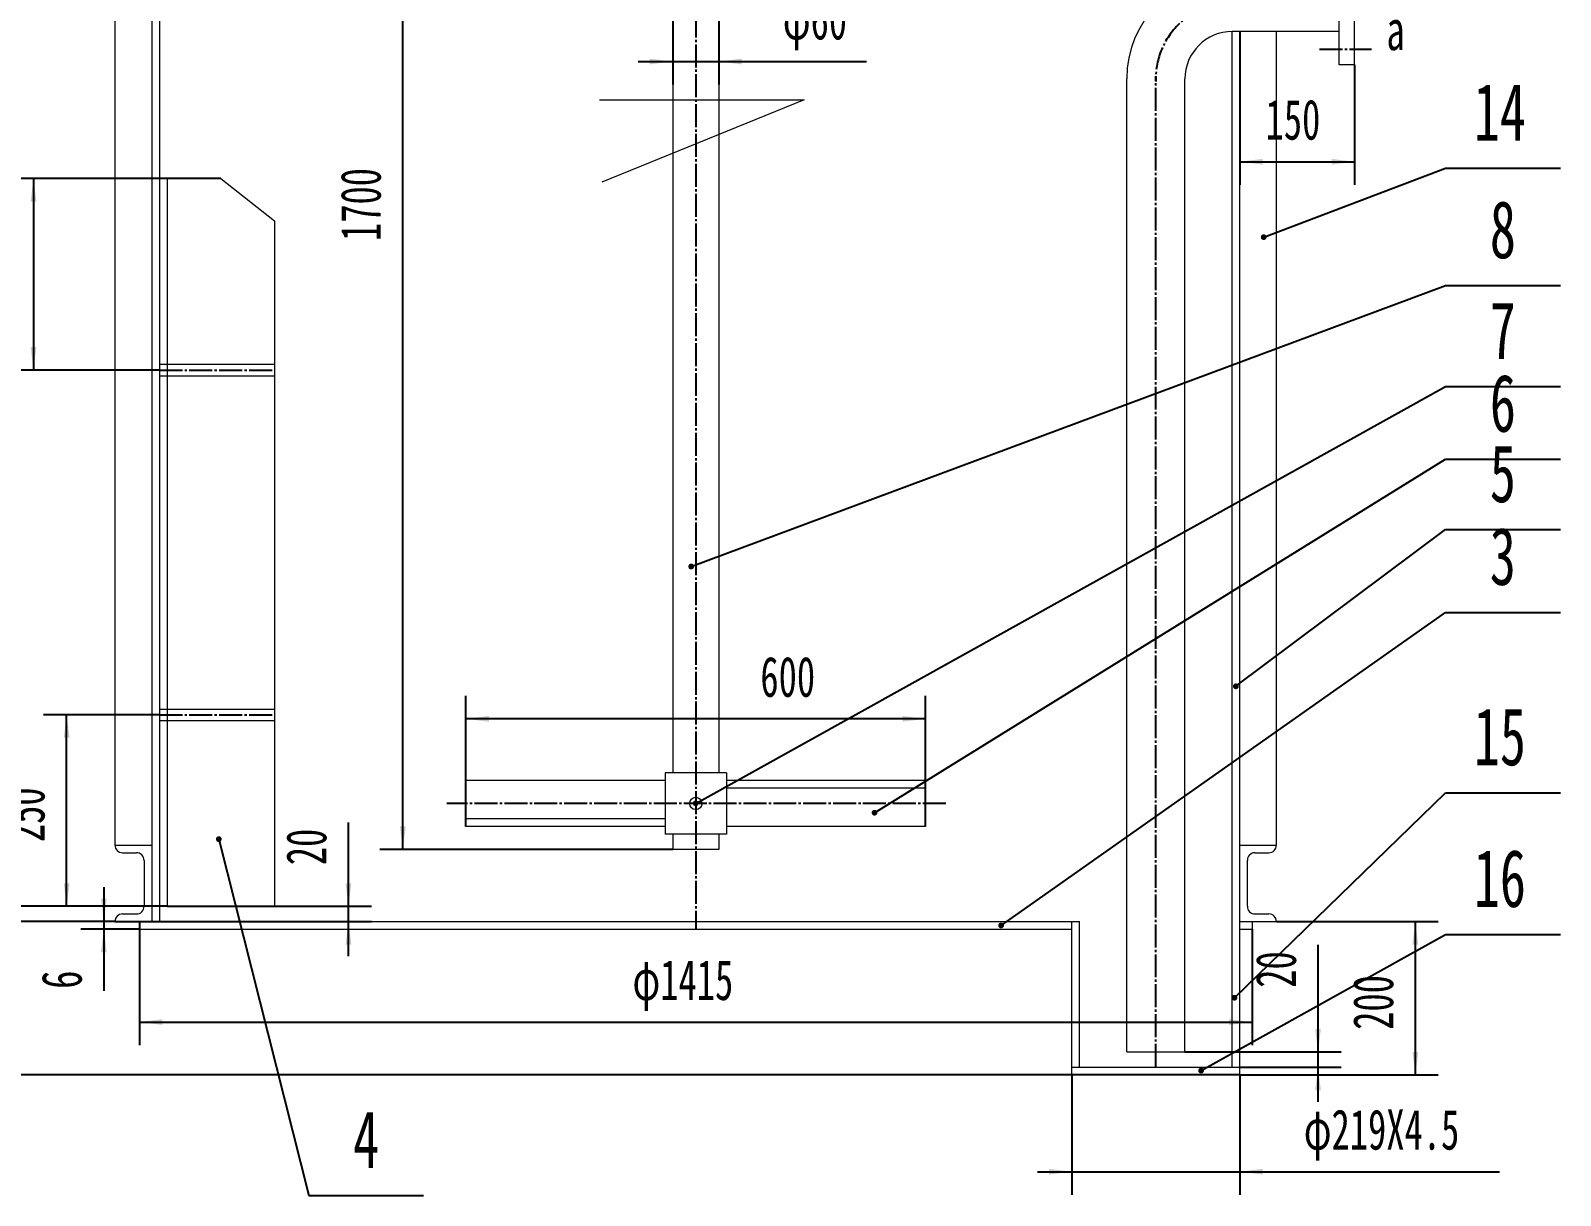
# Model space of a CAD drawing. Header units: millimetres. Extents: x -3150 to 3150, y -4455 to 4455.
# Drawn here: x -2130 to -133, y 330 to 1850 of the extents above; entities that cross this region are included whole.
import ezdxf

# ---------------------------------------------------------------- set-up
doc = ezdxf.new("R2010")
doc.units = ezdxf.units.MM
doc.linetypes.add('EB_DASHDOT', pattern=[39, 30, -3, 3, -3])
for name, color, linetype, lineweight in [('CAXA0', 7, 'Continuous', 70), ('CAXA1', 1, 'EB_DASHDOT', 25), ('CAXA4', 3, 'Continuous', 25)]:
    doc.layers.add(name, color=color, linetype=linetype, lineweight=lineweight)
doc.styles.add('标准', font='SIMFANG.TTF', dxfattribs={"width": 0.667})
doc.dimstyles.new('标准', dxfattribs={"dimscale": 15, "dimtxt": 3.5, "dimasz": 2, "dimexe": 2, "dimexo": 0, "dimtad": 1, "dimdsep": 46, "dimtxsty": '标准', "dimcen": 0, "dimdle": 3, "dimaunit": 1, "dimazin": 2, "dimtfac": 1, "dimtdec": 3, "dimtmove": 0, "dimatfit": 3, "dimfxl": 0, "dimtolj": 1, "dimtzin": 0, "dimarcsym": 0})

# ---------------------------------------------------------------- blocks, each defined once
blk = doc.blocks.new('*CAXBLOCK3031')
at = {"layer": 'CAXA0', "linetype": 'Continuous', "lineweight": 25}
for points in [[(-771.1, 360.9), (-801.1, 357.1), (-801.1, 364.6)], [(-552.1, 360.9), (-522.1, 357.1), (-522.1, 364.6)]]:
    blk.add_hatch(color=0, dxfattribs=at).paths.add_polyline_path(points, flags=0)
at = {"layer": 'CAXA0', "color": 0, "linetype": 'Continuous', "lineweight": 25}
for p, q in [((-771.1, 487.3), (-771.1, 330.9)), ((-552.1, 487.3), (-552.1, 330.9)), ((-816.1, 360.9), (-213.1, 360.9))]:
    blk.add_line(p, q, dxfattribs=at)
at = {"layer": 'CAXA0', "color": 0, "linetype": 'Continuous', "lineweight": 25, "insert": (-468.4, 442.2), "char_height": 52.5, "attachment_point": 1, "style": '标准'}
blk.add_mtext('\\fFangSong_GB2312|b0|i0|p34;φ219X4.5', dxfattribs=at)
blk = doc.blocks.new('*CAXBLOCK3132')
at = {"layer": 'CAXA0', "linetype": 'Continuous', "lineweight": 25}
for points in [[(-1988.3, 556.2), (-1958.3, 552.5), (-1958.3, 560)], [(-535.9, 556.2), (-565.9, 552.5), (-565.9, 560)]]:
    blk.add_hatch(color=0, dxfattribs=at).paths.add_polyline_path(points, flags=0)
at = {"layer": 'CAXA0', "color": 0, "linetype": 'Continuous', "lineweight": 25}
for p, q in [((-1988.3, 687.3), (-1988.3, 526.2)), ((-535.9, 677.3), (-535.9, 526.2)), ((-1988.3, 556.2), (-535.9, 556.2))]:
    blk.add_line(p, q, dxfattribs=at)
at = {"layer": 'CAXA0', "color": 0, "linetype": 'Continuous', "lineweight": 25, "insert": (-1344.6, 637.5), "char_height": 52.5, "attachment_point": 1, "style": '标准'}
blk.add_mtext('\\fFangSong_GB2312|b0|i0|p34;φ1415', dxfattribs=at)
blk = doc.blocks.new('*CAXBLOCK3233')
at = {"layer": 'CAXA0', "linetype": 'Continuous', "lineweight": 25}
for points in [[(-322.9, 687.3), (-326.6, 657.3), (-319.1, 657.3)], [(-322.9, 487.3), (-326.6, 517.3), (-319.1, 517.3)]]:
    blk.add_hatch(color=0, dxfattribs=at).paths.add_polyline_path(points, flags=0)
at = {"layer": 'CAXA0', "color": 0, "linetype": 'Continuous', "lineweight": 25}
for p, q in [((-504.1, 687.3), (-292.9, 687.3)), ((-322.9, 687.3), (-322.9, 487.3)), ((-552.1, 487.3), (-292.9, 487.3))]:
    blk.add_line(p, q, dxfattribs=at)
at = {"layer": 'CAXA0', "color": 0, "linetype": 'Continuous', "lineweight": 25, "insert": (-404.2, 546.1), "char_height": 52.5, "attachment_point": 1, "rotation": 90, "style": '标准'}
blk.add_mtext('\\fFangSong_GB2312|b0|i0|p34;200', dxfattribs=at)
blk = doc.blocks.new('*CAXBLOCK3334')
at = {"layer": 'CAXA0', "linetype": 'Continuous', "lineweight": 25}
for points in [[(-449.8, 517.3), (-446.1, 547.3), (-453.6, 547.3)], [(-449.8, 497.3), (-446.1, 467.3), (-453.6, 467.3)]]:
    blk.add_hatch(color=0, dxfattribs=at).paths.add_polyline_path(points, flags=0)
at = {"layer": 'CAXA0', "color": 0, "linetype": 'Continuous', "lineweight": 25}
for p, q in [((-449.8, 452.3), (-449.8, 656.9)), ((-623.6, 517.3), (-419.8, 517.3)), ((-552.1, 497.3), (-419.8, 497.3))]:
    blk.add_line(p, q, dxfattribs=at)
at = {"layer": 'CAXA0', "color": 0, "linetype": 'Continuous', "lineweight": 25, "insert": (-531.1, 601), "char_height": 52.5, "attachment_point": 1, "rotation": 90, "style": '标准'}
blk.add_mtext('\\fFangSong_GB2312|b0|i0|p34;20', dxfattribs=at)
blk = doc.blocks.new('*CAXBLOCK3435')
at = {"layer": 'CAXA0', "linetype": 'Continuous', "lineweight": 25}
for points in [[(-2126.5, 1657.3), (-2130.2, 1627.3), (-2122.7, 1627.3)], [(-2126.5, 1407.3), (-2130.2, 1437.3), (-2122.7, 1437.3)]]:
    blk.add_hatch(color=0, dxfattribs=at).paths.add_polyline_path(points, flags=0)
at = {"layer": 'CAXA0', "color": 0, "linetype": 'Continuous', "lineweight": 25}
for p, q in [((-1882.1, 1657.3), (-2156.5, 1657.3)), ((-2126.5, 1657.3), (-2126.5, 1407.3)), ((-1962.1, 1407.3), (-2156.5, 1407.3))]:
    blk.add_line(p, q, dxfattribs=at)
at = {"layer": 'CAXA0', "color": 0, "linetype": 'Continuous', "lineweight": 25, "insert": (-2207.8, 1491.1), "char_height": 52.5, "attachment_point": 1, "rotation": 90, "style": '标准'}
blk.add_mtext('\\fFangSong_GB2312|b0|i0|p34;250', dxfattribs=at)
blk = doc.blocks.new('*CAXBLOCK3536')
at = {"layer": 'CAXA0', "linetype": 'Continuous', "lineweight": 25}
for points in [[(-2194.7, 1657.3), (-2191, 1627.3), (-2198.5, 1627.3)], [(-2194.7, 707.3), (-2191, 737.3), (-2198.5, 737.3)]]:
    blk.add_hatch(color=0, dxfattribs=at).paths.add_polyline_path(points, flags=0)
at = {"layer": 'CAXA0', "color": 0, "linetype": 'Continuous', "lineweight": 25}
for p, q in [((-1952.1, 1657.3), (-2224.7, 1657.3)), ((-2194.7, 707.3), (-2194.7, 1657.3)), ((-1952.1, 707.3), (-2224.7, 707.3))]:
    blk.add_line(p, q, dxfattribs=at)
at = {"layer": 'CAXA0', "color": 0, "linetype": 'Continuous', "lineweight": 25, "insert": (-2276, 1141.1), "char_height": 52.5, "attachment_point": 1, "rotation": 90, "style": '标准'}
blk.add_mtext('\\fFangSong_GB2312|b0|i0|p34;950', dxfattribs=at)
blk = doc.blocks.new('*CAXBLOCK3637')
at = {"layer": 'CAXA0', "linetype": 'Continuous', "lineweight": 25}
for points in [[(-2275.7, 2187.3), (-2272, 2157.3), (-2279.5, 2157.3)], [(-2275.7, 687.3), (-2272, 717.3), (-2279.5, 717.3)]]:
    blk.add_hatch(color=0, dxfattribs=at).paths.add_polyline_path(points, flags=0)
at = {"layer": 'CAXA0', "color": 0, "linetype": 'Continuous', "lineweight": 25}
for p, q in [((-2020.1, 2187.3), (-2305.7, 2187.3)), ((-2275.7, 687.3), (-2275.7, 2187.3)), ((-2020.1, 687.3), (-2305.7, 687.3))]:
    blk.add_line(p, q, dxfattribs=at)
at = {"layer": 'CAXA0', "color": 0, "linetype": 'Continuous', "lineweight": 25, "insert": (-2357, 1381.5), "char_height": 52.5, "attachment_point": 1, "rotation": 90, "style": '标准'}
blk.add_mtext('\\fFangSong_GB2312|b0|i0|p34;1500', dxfattribs=at)
blk = doc.blocks.new('*CAXBLOCK4041')
at = {"layer": 'CAXA0', "linetype": 'Continuous', "lineweight": 25}
for points in [[(-2357.1, 3250.1), (-2360.9, 3220.1), (-2353.4, 3220.1)], [(-2357.1, 487.3), (-2360.9, 517.3), (-2353.4, 517.3)]]:
    blk.add_hatch(color=0, dxfattribs=at).paths.add_polyline_path(points, flags=0)
at = {"layer": 'CAXA0', "color": 0, "linetype": 'Continuous', "lineweight": 25}
for p, q in [((-1482.6, 3250.1), (-2387.1, 3250.1)), ((-2357.1, 3250.1), (-2357.1, 487.3)), ((-552.1, 487.3), (-2387.1, 487.3))]:
    blk.add_line(p, q, dxfattribs=at)
at = {"layer": 'CAXA0', "color": 0, "linetype": 'Continuous', "lineweight": 25, "insert": (-2438.4, 1786.2), "char_height": 52.5, "attachment_point": 1, "rotation": 90, "style": '标准'}
blk.add_mtext('\\fFangSong_GB2312|b0|i0|p34;～2749', dxfattribs=at)
blk = doc.blocks.new('CAXBLOCK46', base_point=(-133.5, 1091))
at = {"layer": 'CAXA0', "linetype": 'Continuous', "lineweight": 25}
blk.add_hatch(color=0, dxfattribs=at).paths.add_polyline_path([(-859.7, 682.3), (-859.7, 682.9), (-859.9, 683.5), (-860.1, 684), (-860.4, 684.5), (-860.8, 685), (-861.2, 685.4), (-861.7, 685.7), (-862.3, 685.9), (-862.8, 686), (-863.4, 686.1), (-864, 686), (-864.6, 685.9), (-865.1, 685.7), (-865.6, 685.4), (-866.1, 685), (-866.5, 684.5), (-866.8, 684), (-867, 683.5), (-867.1, 682.9), (-867.2, 682.3), (-867.1, 681.7), (-867, 681.2), (-866.8, 680.6), (-866.5, 680.1), (-866.1, 679.7), (-865.6, 679.3), (-865.1, 679), (-864.6, 678.8), (-864, 678.6), (-863.4, 678.6), (-862.8, 678.6), (-862.3, 678.8), (-861.7, 679), (-861.2, 679.3), (-860.8, 679.7), (-860.4, 680.1), (-860.1, 680.6), (-859.9, 681.2), (-859.7, 681.7)], flags=0)
at = {"layer": 'CAXA0', "color": 0, "linetype": 'Continuous', "lineweight": 25}
for p, q in [((-863.4, 682.3), (-283.5, 1091)), ((-283.5, 1091), (-133.5, 1091))]:
    blk.add_line(p, q, dxfattribs=at)
at = {"layer": 'CAXA0', "color": 0, "linetype": 'Continuous', "lineweight": 25, "insert": (-225.6, 1201.8), "char_height": 75, "attachment_point": 1, "style": '标准'}
blk.add_mtext('\\fFangSong_GB2312|b0|i0|p34;3', dxfattribs=at)
blk = doc.blocks.new('CAXBLOCK45', base_point=(-863.4, 682.3))
at = {"layer": 'CAXA0', "color": 0, "linetype": 'ByBlock', "lineweight": -2}
blk.add_blockref('CAXBLOCK46', (-133.5, 1091), dxfattribs=at)
blk = doc.blocks.new('CAXBLOCK48', base_point=(-1617.2, 329.9))
at = {"layer": 'CAXA0', "linetype": 'Continuous', "lineweight": 25}
blk.add_hatch(color=0, dxfattribs=at).paths.add_polyline_path([(-1880.8, 795.1), (-1880.9, 795.6), (-1881, 796.2), (-1881.3, 796.8), (-1881.6, 797.3), (-1881.9, 797.7), (-1882.4, 798.1), (-1882.9, 798.4), (-1883.4, 798.6), (-1884, 798.8), (-1884.6, 798.8), (-1885.2, 798.8), (-1885.8, 798.6), (-1886.3, 798.4), (-1886.8, 798.1), (-1887.2, 797.7), (-1887.6, 797.3), (-1887.9, 796.8), (-1888.2, 796.2), (-1888.3, 795.6), (-1888.3, 795.1), (-1888.3, 794.5), (-1888.2, 793.9), (-1887.9, 793.4), (-1887.6, 792.9), (-1887.2, 792.4), (-1886.8, 792), (-1886.3, 791.7), (-1885.8, 791.5), (-1885.2, 791.4), (-1884.6, 791.3), (-1884, 791.4), (-1883.4, 791.5), (-1882.9, 791.7), (-1882.4, 792), (-1881.9, 792.4), (-1881.6, 792.9), (-1881.3, 793.4), (-1881, 793.9), (-1880.9, 794.5)], flags=0)
at = {"layer": 'CAXA0', "color": 0, "linetype": 'Continuous', "lineweight": 25}
for p, q in [((-1884.6, 795.1), (-1767.2, 329.9)), ((-1767.2, 329.9), (-1617.2, 329.9))]:
    blk.add_line(p, q, dxfattribs=at)
at = {"layer": 'CAXA0', "color": 0, "linetype": 'Continuous', "lineweight": 25, "insert": (-1709.4, 440.7), "char_height": 75, "attachment_point": 1, "style": '标准'}
blk.add_mtext('\\fFangSong_GB2312|b0|i0|p34;4', dxfattribs=at)
blk = doc.blocks.new('CAXBLOCK47', base_point=(-1884.6, 795.1))
at = {"layer": 'CAXA0', "color": 0, "linetype": 'ByBlock', "lineweight": -2}
blk.add_blockref('CAXBLOCK48', (-1617.2, 329.9), dxfattribs=at)
blk = doc.blocks.new('CAXBLOCK50', base_point=(-133.5, 1199.1))
at = {"layer": 'CAXA0', "linetype": 'Continuous', "lineweight": 25}
blk.add_hatch(color=0, dxfattribs=at).paths.add_polyline_path([(-553.3, 994.5), (-553.4, 995.1), (-553.5, 995.7), (-553.7, 996.2), (-554, 996.7), (-554.4, 997.1), (-554.9, 997.5), (-555.4, 997.8), (-555.9, 998.1), (-556.5, 998.2), (-557.1, 998.2), (-557.7, 998.2), (-558.2, 998.1), (-558.8, 997.8), (-559.3, 997.5), (-559.7, 997.1), (-560.1, 996.7), (-560.4, 996.2), (-560.6, 995.7), (-560.8, 995.1), (-560.8, 994.5), (-560.8, 993.9), (-560.6, 993.3), (-560.4, 992.8), (-560.1, 992.3), (-559.7, 991.8), (-559.3, 991.5), (-558.8, 991.2), (-558.2, 990.9), (-557.7, 990.8), (-557.1, 990.7), (-556.5, 990.8), (-555.9, 990.9), (-555.4, 991.2), (-554.9, 991.5), (-554.4, 991.8), (-554, 992.3), (-553.7, 992.8), (-553.5, 993.3), (-553.4, 993.9)], flags=0)
at = {"layer": 'CAXA0', "color": 0, "linetype": 'Continuous', "lineweight": 25}
for p, q in [((-557.1, 994.5), (-283.5, 1199.1)), ((-283.5, 1199.1), (-133.5, 1199.1))]:
    blk.add_line(p, q, dxfattribs=at)
at = {"layer": 'CAXA0', "color": 0, "linetype": 'Continuous', "lineweight": 25, "insert": (-225.6, 1309.9), "char_height": 75, "attachment_point": 1, "style": '标准'}
blk.add_mtext('\\fFangSong_GB2312|b0|i0|p34;5', dxfattribs=at)
blk = doc.blocks.new('CAXBLOCK49', base_point=(-557.1, 994.5))
at = {"layer": 'CAXA0', "color": 0, "linetype": 'ByBlock', "lineweight": -2}
blk.add_blockref('CAXBLOCK50', (-133.5, 1199.1), dxfattribs=at)
blk = doc.blocks.new('CAXBLOCK52', base_point=(-133.5, 1291))
at = {"layer": 'CAXA0', "linetype": 'Continuous', "lineweight": 25}
blk.add_hatch(color=0, dxfattribs=at).paths.add_polyline_path([(-1025, 829.4), (-1025.1, 830), (-1025.2, 830.6), (-1025.4, 831.1), (-1025.7, 831.6), (-1026.1, 832.1), (-1026.6, 832.4), (-1027.1, 832.7), (-1027.6, 833), (-1028.2, 833.1), (-1028.8, 833.2), (-1029.4, 833.1), (-1029.9, 833), (-1030.5, 832.7), (-1031, 832.4), (-1031.4, 832.1), (-1031.8, 831.6), (-1032.1, 831.1), (-1032.3, 830.6), (-1032.5, 830), (-1032.5, 829.4), (-1032.5, 828.8), (-1032.3, 828.2), (-1032.1, 827.7), (-1031.8, 827.2), (-1031.4, 826.8), (-1031, 826.4), (-1030.5, 826.1), (-1029.9, 825.8), (-1029.4, 825.7), (-1028.8, 825.7), (-1028.2, 825.7), (-1027.6, 825.8), (-1027.1, 826.1), (-1026.6, 826.4), (-1026.1, 826.8), (-1025.7, 827.2), (-1025.4, 827.7), (-1025.2, 828.2), (-1025.1, 828.8)], flags=0)
at = {"layer": 'CAXA0', "color": 0, "linetype": 'Continuous', "lineweight": 25}
for p, q in [((-1028.8, 829.4), (-283.5, 1291)), ((-283.5, 1291), (-133.5, 1291))]:
    blk.add_line(p, q, dxfattribs=at)
at = {"layer": 'CAXA0', "color": 0, "linetype": 'Continuous', "lineweight": 25, "insert": (-225.6, 1401.8), "char_height": 75, "attachment_point": 1, "style": '标准'}
blk.add_mtext('\\fFangSong_GB2312|b0|i0|p34;6', dxfattribs=at)
blk = doc.blocks.new('CAXBLOCK51', base_point=(-1028.8, 829.4))
at = {"layer": 'CAXA0', "color": 0, "linetype": 'ByBlock', "lineweight": -2}
blk.add_blockref('CAXBLOCK52', (-133.5, 1291), dxfattribs=at)
blk = doc.blocks.new('CAXBLOCK54', base_point=(-133.5, 1385.9))
at = {"layer": 'CAXA0', "linetype": 'Continuous', "lineweight": 25}
blk.add_hatch(color=0, dxfattribs=at).paths.add_polyline_path([(-1258.4, 841.7), (-1258.4, 842.3), (-1258.6, 842.9), (-1258.8, 843.4), (-1259.1, 843.9), (-1259.5, 844.4), (-1259.9, 844.7), (-1260.4, 845), (-1261, 845.3), (-1261.6, 845.4), (-1262.1, 845.5), (-1262.7, 845.4), (-1263.3, 845.3), (-1263.8, 845), (-1264.3, 844.7), (-1264.8, 844.4), (-1265.2, 843.9), (-1265.5, 843.4), (-1265.7, 842.9), (-1265.8, 842.3), (-1265.9, 841.7), (-1265.8, 841.1), (-1265.7, 840.5), (-1265.5, 840), (-1265.2, 839.5), (-1264.8, 839.1), (-1264.3, 838.7), (-1263.8, 838.4), (-1263.3, 838.1), (-1262.7, 838), (-1262.1, 838), (-1261.6, 838), (-1261, 838.1), (-1260.4, 838.4), (-1259.9, 838.7), (-1259.5, 839.1), (-1259.1, 839.5), (-1258.8, 840), (-1258.6, 840.5), (-1258.4, 841.1)], flags=0)
at = {"layer": 'CAXA0', "color": 0, "linetype": 'Continuous', "lineweight": 25}
for p, q in [((-1262.1, 841.7), (-283.5, 1385.9)), ((-283.5, 1385.9), (-133.5, 1385.9))]:
    blk.add_line(p, q, dxfattribs=at)
at = {"layer": 'CAXA0', "color": 0, "linetype": 'Continuous', "lineweight": 25, "insert": (-225.6, 1496.7), "char_height": 75, "attachment_point": 1, "style": '标准'}
blk.add_mtext('\\fFangSong_GB2312|b0|i0|p34;7', dxfattribs=at)
blk = doc.blocks.new('CAXBLOCK53', base_point=(-1262.1, 841.7))
at = {"layer": 'CAXA0', "color": 0, "linetype": 'ByBlock', "lineweight": -2}
blk.add_blockref('CAXBLOCK54', (-133.5, 1385.9), dxfattribs=at)
blk = doc.blocks.new('CAXBLOCK56', base_point=(-133.5, 1517.5))
at = {"layer": 'CAXA0', "linetype": 'Continuous', "lineweight": 25}
blk.add_hatch(color=0, dxfattribs=at).paths.add_polyline_path([(-1264.3, 1150.8), (-1264.3, 1151.4), (-1264.5, 1152), (-1264.7, 1152.5), (-1265, 1153), (-1265.4, 1153.5), (-1265.8, 1153.9), (-1266.4, 1154.2), (-1266.9, 1154.4), (-1267.5, 1154.5), (-1268.1, 1154.6), (-1268.6, 1154.5), (-1269.2, 1154.4), (-1269.8, 1154.2), (-1270.3, 1153.9), (-1270.7, 1153.5), (-1271.1, 1153), (-1271.4, 1152.5), (-1271.6, 1152), (-1271.8, 1151.4), (-1271.8, 1150.8), (-1271.8, 1150.3), (-1271.6, 1149.7), (-1271.4, 1149.1), (-1271.1, 1148.6), (-1270.7, 1148.2), (-1270.3, 1147.8), (-1269.8, 1147.5), (-1269.2, 1147.3), (-1268.6, 1147.1), (-1268.1, 1147.1), (-1267.5, 1147.1), (-1266.9, 1147.3), (-1266.4, 1147.5), (-1265.8, 1147.8), (-1265.4, 1148.2), (-1265, 1148.6), (-1264.7, 1149.1), (-1264.5, 1149.7), (-1264.3, 1150.3)], flags=0)
at = {"layer": 'CAXA0', "color": 0, "linetype": 'Continuous', "lineweight": 25}
for p, q in [((-1268.1, 1150.8), (-283.5, 1517.5)), ((-283.5, 1517.5), (-133.5, 1517.5))]:
    blk.add_line(p, q, dxfattribs=at)
at = {"layer": 'CAXA0', "color": 0, "linetype": 'Continuous', "lineweight": 25, "insert": (-225.6, 1628.3), "char_height": 75, "attachment_point": 1, "style": '标准'}
blk.add_mtext('\\fFangSong_GB2312|b0|i0|p34;8', dxfattribs=at)
blk = doc.blocks.new('CAXBLOCK55', base_point=(-1268.1, 1150.8))
at = {"layer": 'CAXA0', "color": 0, "linetype": 'ByBlock', "lineweight": -2}
blk.add_blockref('CAXBLOCK56', (-133.5, 1517.5), dxfattribs=at)
blk = doc.blocks.new('CAXBLOCK68', base_point=(-133.5, 1670.8))
at = {"layer": 'CAXA0', "linetype": 'Continuous', "lineweight": 25}
blk.add_hatch(color=0, dxfattribs=at).paths.add_polyline_path([(-517, 1580.9), (-517, 1581.5), (-517.2, 1582), (-517.4, 1582.6), (-517.7, 1583.1), (-518.1, 1583.5), (-518.5, 1583.9), (-519, 1584.2), (-519.6, 1584.4), (-520.1, 1584.6), (-520.7, 1584.6), (-521.3, 1584.6), (-521.9, 1584.4), (-522.4, 1584.2), (-522.9, 1583.9), (-523.4, 1583.5), (-523.8, 1583.1), (-524.1, 1582.6), (-524.3, 1582), (-524.4, 1581.5), (-524.5, 1580.9), (-524.4, 1580.3), (-524.3, 1579.7), (-524.1, 1579.2), (-523.8, 1578.7), (-523.4, 1578.2), (-522.9, 1577.8), (-522.4, 1577.5), (-521.9, 1577.3), (-521.3, 1577.2), (-520.7, 1577.1), (-520.1, 1577.2), (-519.6, 1577.3), (-519, 1577.5), (-518.5, 1577.8), (-518.1, 1578.2), (-517.7, 1578.7), (-517.4, 1579.2), (-517.2, 1579.7), (-517, 1580.3)], flags=0)
at = {"layer": 'CAXA0', "color": 0, "linetype": 'Continuous', "lineweight": 25}
for p, q in [((-520.7, 1580.9), (-283.5, 1670.8)), ((-283.5, 1670.8), (-133.5, 1670.8))]:
    blk.add_line(p, q, dxfattribs=at)
at = {"layer": 'CAXA0', "color": 0, "linetype": 'Continuous', "lineweight": 25, "insert": (-246.5, 1781.6), "char_height": 75, "attachment_point": 1, "style": '标准'}
blk.add_mtext('\\fFangSong_GB2312|b0|i0|p34;14', dxfattribs=at)
blk = doc.blocks.new('CAXBLOCK67', base_point=(-520.7, 1580.9))
at = {"layer": 'CAXA0', "color": 0, "linetype": 'ByBlock', "lineweight": -2}
blk.add_blockref('CAXBLOCK68', (-133.5, 1670.8), dxfattribs=at)
blk = doc.blocks.new('CAXBLOCK70', base_point=(-133.5, 855.6))
at = {"layer": 'CAXA0', "linetype": 'Continuous', "lineweight": 25}
blk.add_hatch(color=0, dxfattribs=at).paths.add_polyline_path([(-555.2, 587.9), (-555.3, 588.5), (-555.4, 589.1), (-555.6, 589.6), (-556, 590.1), (-556.3, 590.6), (-556.8, 591), (-557.3, 591.3), (-557.8, 591.5), (-558.4, 591.6), (-559, 591.7), (-559.6, 591.6), (-560.1, 591.5), (-560.7, 591.3), (-561.2, 591), (-561.6, 590.6), (-562, 590.1), (-562.3, 589.6), (-562.6, 589.1), (-562.7, 588.5), (-562.7, 587.9), (-562.7, 587.3), (-562.6, 586.8), (-562.3, 586.2), (-562, 585.7), (-561.6, 585.3), (-561.2, 584.9), (-560.7, 584.6), (-560.1, 584.4), (-559.6, 584.2), (-559, 584.2), (-558.4, 584.2), (-557.8, 584.4), (-557.3, 584.6), (-556.8, 584.9), (-556.3, 585.3), (-556, 585.7), (-555.6, 586.2), (-555.4, 586.8), (-555.3, 587.3)], flags=0)
at = {"layer": 'CAXA0', "color": 0, "linetype": 'Continuous', "lineweight": 25}
for p, q in [((-559, 587.9), (-283.5, 855.6)), ((-283.5, 855.6), (-133.5, 855.6))]:
    blk.add_line(p, q, dxfattribs=at)
at = {"layer": 'CAXA0', "color": 0, "linetype": 'Continuous', "lineweight": 25, "insert": (-246.5, 966.4), "char_height": 75, "attachment_point": 1, "style": '标准'}
blk.add_mtext('\\fFangSong_GB2312|b0|i0|p34;15', dxfattribs=at)
blk = doc.blocks.new('CAXBLOCK69', base_point=(-559, 587.9))
at = {"layer": 'CAXA0', "color": 0, "linetype": 'ByBlock', "lineweight": -2}
blk.add_blockref('CAXBLOCK70', (-133.5, 855.6), dxfattribs=at)
blk = doc.blocks.new('CAXBLOCK72', base_point=(-133.5, 670.7))
at = {"layer": 'CAXA0', "linetype": 'Continuous', "lineweight": 25}
blk.add_hatch(color=0, dxfattribs=at).paths.add_polyline_path([(-598.7, 492.9), (-598.7, 493.5), (-598.9, 494), (-599.1, 494.6), (-599.4, 495.1), (-599.8, 495.5), (-600.2, 495.9), (-600.7, 496.2), (-601.3, 496.5), (-601.8, 496.6), (-602.4, 496.6), (-603, 496.6), (-603.6, 496.5), (-604.1, 496.2), (-604.6, 495.9), (-605.1, 495.5), (-605.5, 495.1), (-605.8, 494.6), (-606, 494), (-606.1, 493.5), (-606.2, 492.9), (-606.1, 492.3), (-606, 491.7), (-605.8, 491.2), (-605.5, 490.7), (-605.1, 490.2), (-604.6, 489.9), (-604.1, 489.5), (-603.6, 489.3), (-603, 489.2), (-602.4, 489.1), (-601.8, 489.2), (-601.3, 489.3), (-600.7, 489.5), (-600.2, 489.9), (-599.8, 490.2), (-599.4, 490.7), (-599.1, 491.2), (-598.9, 491.7), (-598.7, 492.3)], flags=0)
at = {"layer": 'CAXA0', "color": 0, "linetype": 'Continuous', "lineweight": 25}
for p, q in [((-602.4, 492.9), (-283.5, 670.7)), ((-283.5, 670.7), (-133.5, 670.7))]:
    blk.add_line(p, q, dxfattribs=at)
at = {"layer": 'CAXA0', "color": 0, "linetype": 'Continuous', "lineweight": 25, "insert": (-246.5, 781.5), "char_height": 75, "attachment_point": 1, "style": '标准'}
blk.add_mtext('\\fFangSong_GB2312|b0|i0|p34;16', dxfattribs=at)
blk = doc.blocks.new('CAXBLOCK71', base_point=(-602.4, 492.9))
at = {"layer": 'CAXA0', "color": 0, "linetype": 'ByBlock', "lineweight": -2}
blk.add_blockref('CAXBLOCK72', (-133.5, 670.7), dxfattribs=at)
blk = doc.blocks.new('*CAXBLOCK7475')
at = {"layer": 'CAXA0', "linetype": 'Continuous', "lineweight": 25}
for points in [[(-1644.4, 2481.6), (-1640.6, 2451.6), (-1648.1, 2451.6)], [(-1644.4, 781.6), (-1640.6, 811.6), (-1648.1, 811.6)]]:
    blk.add_hatch(color=0, dxfattribs=at).paths.add_polyline_path(points, flags=0)
at = {"layer": 'CAXA0', "color": 0, "linetype": 'Continuous', "lineweight": 25}
for p, q in [((-1350.6, 2481.6), (-1674.4, 2481.6)), ((-1644.4, 781.6), (-1644.4, 2481.6)), ((-1292.1, 781.6), (-1674.4, 781.6))]:
    blk.add_line(p, q, dxfattribs=at)
at = {"layer": 'CAXA0', "color": 0, "linetype": 'Continuous', "lineweight": 25, "insert": (-1725.7, 1575.8), "char_height": 52.5, "attachment_point": 1, "rotation": 90, "style": '标准'}
blk.add_mtext('\\fFangSong_GB2312|b0|i0|p34;1700', dxfattribs=at)
blk = doc.blocks.new('*CAXBLOCK7576')
at = {"layer": 'CAXA0', "linetype": 'Continuous', "lineweight": 25}
for points in [[(-1292.1, 1810.1), (-1322.1, 1806.3), (-1322.1, 1813.8)], [(-1232.1, 1810.1), (-1202.1, 1806.3), (-1202.1, 1813.8)]]:
    blk.add_hatch(color=0, dxfattribs=at).paths.add_polyline_path(points, flags=0)
at = {"layer": 'CAXA0', "color": 0, "linetype": 'Continuous', "lineweight": 25}
for p, q in [((-1292.1, 2187.3), (-1292.1, 1780.1)), ((-1232.1, 2187.3), (-1232.1, 1780.1)), ((-1337.1, 1810.1), (-1039.3, 1810.1))]:
    blk.add_line(p, q, dxfattribs=at)
at = {"layer": 'CAXA0', "color": 0, "linetype": 'Continuous', "lineweight": 25, "insert": (-1148.4, 1891.4), "char_height": 52.5, "attachment_point": 1, "style": '标准'}
blk.add_mtext('\\fFangSong_GB2312|b0|i0|p34;φ60', dxfattribs=at)
blk = doc.blocks.new('*CAXBLOCK7677')
at = {"layer": 'CAXA0', "linetype": 'Continuous', "lineweight": 25}
for points in [[(-1562.1, 952), (-1532.1, 955.8), (-1532.1, 948.3)], [(-962.1, 952), (-992.1, 955.8), (-992.1, 948.3)]]:
    blk.add_hatch(color=0, dxfattribs=at).paths.add_polyline_path(points, flags=0)
at = {"layer": 'CAXA0', "color": 0, "linetype": 'Continuous', "lineweight": 25}
for p, q in [((-1562.1, 811.6), (-1562.1, 982)), ((-962.1, 811.6), (-962.1, 982)), ((-962.1, 952), (-1562.1, 952))]:
    blk.add_line(p, q, dxfattribs=at)
at = {"layer": 'CAXA0', "color": 0, "linetype": 'Continuous', "lineweight": 25, "insert": (-1177.7, 1033.3), "char_height": 52.5, "attachment_point": 1, "style": '标准'}
blk.add_mtext('\\fFangSong_GB2312|b0|i0|p34;600', dxfattribs=at)
blk = doc.blocks.new('*CAXBLOCK7980')
at = {"layer": 'CAXA0', "linetype": 'Continuous', "lineweight": 25}
for points in [[(-552.1, 1679.3), (-522.1, 1675.5), (-522.1, 1683)], [(-402.1, 1679.3), (-432.1, 1675.5), (-432.1, 1683)]]:
    blk.add_hatch(color=0, dxfattribs=at).paths.add_polyline_path(points, flags=0)
at = {"layer": 'CAXA0', "color": 0, "linetype": 'Continuous', "lineweight": 25}
for p, q in [((-552.1, 1849.3), (-552.1, 1649.3)), ((-402.1, 1805.9), (-402.1, 1649.3)), ((-552.1, 1679.3), (-402.1, 1679.3))]:
    blk.add_line(p, q, dxfattribs=at)
at = {"layer": 'CAXA0', "color": 0, "linetype": 'Continuous', "lineweight": 25, "insert": (-518.3, 1760.6), "char_height": 52.5, "attachment_point": 1, "style": '标准'}
blk.add_mtext('\\fFangSong_GB2312|b0|i0|p34;150', dxfattribs=at)
blk = doc.blocks.new('*CAXBLOCK8384')
at = {"layer": 'CAXA4', "linetype": 'Continuous', "lineweight": 25}
for points in [[(-2034.7, 687.3), (-2038.4, 717.3), (-2030.9, 717.3)], [(-2034.7, 677.3), (-2038.4, 647.3), (-2030.9, 647.3)]]:
    blk.add_hatch(color=0, dxfattribs=at).paths.add_polyline_path(points, flags=0)
at = {"layer": 'CAXA4', "color": 0, "linetype": 'Continuous', "lineweight": 25}
for p, q in [((-2034.7, 732.3), (-2034.7, 597)), ((-2020.1, 687.3), (-2064.7, 687.3)), ((-1988.3, 677.3), (-2064.7, 677.3))]:
    blk.add_line(p, q, dxfattribs=at)
at = {"layer": 'CAXA4', "color": 0, "linetype": 'Continuous', "lineweight": 25, "insert": (-2116, 599.6), "char_height": 52.5, "attachment_point": 1, "rotation": 90, "style": '标准'}
blk.add_mtext('\\fFangSong_GB2312|b0|i0|p34;6', dxfattribs=at)
blk = doc.blocks.new('*CAXBLOCK8485')
at = {"layer": 'CAXA4', "linetype": 'Continuous', "lineweight": 25}
for points in [[(-1715.4, 707.3), (-1711.6, 737.3), (-1719.1, 737.3)], [(-1715.4, 687.3), (-1711.6, 657.3), (-1719.1, 657.3)]]:
    blk.add_hatch(color=0, dxfattribs=at).paths.add_polyline_path(points, flags=0)
at = {"layer": 'CAXA4', "color": 0, "linetype": 'Continuous', "lineweight": 25}
for p, q in [((-1715.4, 642.3), (-1715.4, 816.9)), ((-1952.1, 707.3), (-1685.4, 707.3)), ((-2020.1, 687.3), (-1685.4, 687.3))]:
    blk.add_line(p, q, dxfattribs=at)
at = {"layer": 'CAXA4', "color": 0, "linetype": 'Continuous', "lineweight": 25, "insert": (-1796.7, 761), "char_height": 52.5, "attachment_point": 1, "rotation": 90, "style": '标准'}
blk.add_mtext('\\fFangSong_GB2312|b0|i0|p34;20', dxfattribs=at)
blk = doc.blocks.new('*CAXBLOCK8586')
at = {"layer": 'CAXA4', "linetype": 'Continuous', "lineweight": 25}
for points in [[(-2083.2, 957.3), (-2079.4, 927.3), (-2086.9, 927.3)], [(-2083.2, 707.3), (-2079.4, 737.3), (-2086.9, 737.3)]]:
    blk.add_hatch(color=0, dxfattribs=at).paths.add_polyline_path(points, flags=0)
at = {"layer": 'CAXA4', "color": 0, "linetype": 'Continuous', "lineweight": 25}
for p, q in [((-1962.1, 957.3), (-2113.2, 957.3)), ((-2083.2, 707.3), (-2083.2, 957.3)), ((-1952.1, 707.3), (-2113.2, 707.3))]:
    blk.add_line(p, q, dxfattribs=at)
at = {"layer": 'CAXA4', "color": 0, "linetype": 'Continuous', "lineweight": 25, "insert": (-2164.5, 791.1), "char_height": 52.5, "attachment_point": 1, "rotation": 90, "style": '标准'}
blk.add_mtext('\\fFangSong_GB2312|b0|i0|p34;250', dxfattribs=at)

msp = doc.modelspace()

# ---------------------------------------------------------------- linework, layer by layer
at = {"layer": 'CAXA0', "linetype": 'Continuous', "lineweight": 18}
for p, q in [((-1972.098, 2187.31), (-1972.098, 687.31)), ((-1962.098, 2187.31), (-1962.098, 687.31)), ((-1292.098, 2187.31), (-1292.098, 881.615)), ((-1232.098, 2187.31), (-1232.098, 881.615)), ((-2020.098, 2087.31), (-2020.098, 787.31)), ((-422.098, 1805.857), (-422.098, 1968.762)), ((-402.098, 1805.857), (-402.098, 1968.762)), ((-422.098, 1849.31), (-562.098, 1849.31)), ((-562.098, 497.31), (-562.098, 1849.308)), ((-552.098, 487.31), (-552.098, 1849.31)), ((-504.098, 787.31), (-504.098, 1849.31)), ((-402.098, 1805.857), (-422.098, 1805.857)), ((-699.598, 517.31), (-699.598, 1787.31)), ((-623.598, 517.31), (-623.598, 1787.31)), ((-1387.526, 1760.048), (-1120.346, 1760.048)), ((-1120.346, 1760.048), (-1384.668, 1652.805)), ((-1952.098, 1657.31), (-1952.098, 707.31)), ((-1952.098, 1657.31), (-1882.098, 1657.31)), ((-1882.098, 1657.31), (-1812.098, 1602.23)), ((-1812.098, 1602.23), (-1812.098, 707.31)), ((-1962.098, 1414.81), (-1812.098, 1414.81)), ((-1962.098, 1399.81), (-1812.098, 1399.81)), ((-1962.098, 964.81), (-1812.098, 964.81)), ((-1962.098, 949.81), (-1812.098, 949.81)), ((-1222.098, 881.615), (-1302.098, 881.615)), ((-1302.098, 881.615), (-1302.098, 801.615)), ((-1222.098, 881.615), (-1222.098, 801.615)), ((-1562.098, 871.615), (-1562.098, 811.615)), ((-1302.098, 871.615), (-1562.098, 871.615)), ((-962.098, 871.615), (-1222.098, 871.615)), ((-962.098, 861.615), (-1222.098, 861.615)), ((-962.098, 871.615), (-962.098, 811.615)), ((-1302.098, 821.615), (-1562.098, 821.615)), ((-1302.098, 811.615), (-1562.098, 811.615)), ((-1222.098, 801.615), (-1302.098, 801.615)), ((-1292.098, 801.615), (-1292.098, 781.615)), ((-1232.098, 801.615), (-1232.098, 781.615)), ((-962.098, 811.615), (-1222.098, 811.615)), ((-2020.098, 787.31), (-1972.098, 787.31)), ((-1232.098, 781.615), (-1292.098, 781.615)), ((-552.098, 787.31), (-504.098, 787.31)), ((-2010.098, 777.31), (-1992.098, 777.31)), ((-1982.098, 767.31), (-1982.098, 707.31)), ((-542.098, 707.31), (-542.098, 767.31)), ((-532.098, 777.31), (-514.098, 777.31)), ((-1952.098, 707.31), (-1812.098, 707.31)), ((-2020.098, 687.31), (-761.098, 687.31)), ((-2010.098, 697.31), (-1992.098, 697.31)), ((-1988.296, 687.31), (-1988.296, 677.31)), ((-771.098, 487.31), (-771.098, 687.31)), ((-761.098, 497.31), (-761.098, 687.31)), ((-552.098, 687.31), (-504.098, 687.31)), ((-535.901, 687.31), (-535.901, 677.31)), ((-532.098, 697.31), (-514.098, 697.31)), ((-1988.296, 677.31), (-771.098, 677.31)), ((-552.098, 677.31), (-535.901, 677.31)), ((-699.598, 517.31), (-623.598, 517.31)), ((-771.098, 497.31), (-552.098, 497.31)), ((-771.098, 487.31), (-552.098, 487.31))]:
    msp.add_line(p, q, dxfattribs=at)
msp.add_circle((-1262.098, 841.615), 8, dxfattribs=at)
for centre, radius, start, end in [((-561.706, 1787.293), 137.892, 90.16324, 179.992885), ((-561.598, 1787.31), 62, 90, 180), ((-2010.098, 787.31), 10, 180, 270), ((-514.098, 787.31), 10, 270, 360), ((-1992.098, 767.31), 10, 0, 90), ((-532.098, 767.31), 10, 90, 180), ((-1992.098, 707.31), 10, 270, 360), ((-532.098, 707.31), 10, 180, 270), ((-2010.098, 687.31), 10, 90, 180), ((-514.098, 687.31), 10, 0, 90)]:
    msp.add_arc(centre, radius, start, end, dxfattribs=at)
at = {"layer": 'CAXA1', "linetype": 'EB_DASHDOT', "lineweight": 25}
for p, q in [((-1262.098, 3314.472), (-1262.098, 677.31)), ((-447.906, 1826.364), (-379.826, 1826.364)), ((-661.598, 497.637), (-661.598, 1790.805)), ((-1962.098, 1407.31), (-1812.098, 1407.31)), ((-1962.098, 957.31), (-1812.098, 957.31)), ((-935.783, 841.615), (-1586.894, 841.615))]:
    msp.add_line(p, q, dxfattribs=at)
msp.add_arc((-561.659, 1787.331), 100, 88.806821, 181.990605, dxfattribs=at)

# ---------------------------------------------------------------- block references
at = {"layer": 'CAXA0', "linetype": 'Continuous', "lineweight": 18}
for name, p in [('CAXBLOCK67', (-520.718, 1580.865)), ('CAXBLOCK55', (-1268.053, 1150.843)), ('CAXBLOCK53', (-1262.138, 841.705)), ('CAXBLOCK51', (-1028.769, 829.405)), ('CAXBLOCK49', (-557.082, 994.495)), ('CAXBLOCK45', (-863.434, 682.318)), ('CAXBLOCK69', (-558.988, 587.923)), ('CAXBLOCK47', (-1884.594, 795.059)), ('CAXBLOCK71', (-602.428, 492.887))]:
    msp.add_blockref(name, p, dxfattribs=at)

# ---------------------------------------------------------------- texts
at = {"layer": 'CAXA4', "linetype": 'Continuous', "lineweight": 25, "insert": (-360.559, 1877.54), "char_height": 52.5, "attachment_point": 1, "style": '标准'}
msp.add_mtext('\\fFangSong_GB2312|b0|i0|p34;a', dxfattribs=at)

# ---------------------------------------------------------------- dimensions: what is measured, and where the dimension line sits
at = {"layer": 'CAXA4', "linetype": 'Continuous', "lineweight": 18}
for base, p1, p2, angle, text, picture, middle in [((-2357.11, 1868.704), (-1482.566, 3250.098), (-552.098, 487.31), 90, '\\fFangSong_GB2312;～2749', '*CAXBLOCK4041', (-2402.447, 1868.704)), ((-1644.39, 1631.615), (-1292.098, 781.615), (-1350.614, 2481.615), 270, '\\fFangSong_GB2312;1700', '*CAXBLOCK7475', (-1689.728, 1631.615)), ((-2275.731, 1437.31), (-2020.098, 687.31), (-2020.098, 2187.31), 90, '\\fFangSong_GB2312;1500', '*CAXBLOCK3637', (-2321.068, 1437.31)), ((-477.098, 1679.294), (-552.098, 1849.31), (-402.098, 1805.857), 180, '\\fFangSong_GB2312;150', '*CAXBLOCK7980', (-477.098, 1724.632)), ((-2194.745, 1182.31), (-1952.098, 707.31), (-1952.098, 1657.31), 90, '\\fFangSong_GB2312;950', '*CAXBLOCK3536', (-2240.082, 1182.31)), ((-2126.498, 1532.31), (-1882.098, 1657.31), (-1962.098, 1407.31), 90, '\\fFangSong_GB2312;250', '*CAXBLOCK3435', (-2171.836, 1532.31)), ((-2083.174, 832.31), (-1952.098, 707.31), (-1962.098, 957.31), 90, '\\fFangSong_GB2312;250', '*CAXBLOCK8586', (-2128.512, 832.31)), ((-1715.397, 787.647), (-2020.098, 687.31), (-1952.098, 707.31), 90, '\\fFangSong_GB2312;20', '*CAXBLOCK8485', (-1760.735, 787.647)), ((-2034.691, 611.591), (-2020.098, 687.31), (-1988.296, 677.31), 90, '\\fFangSong_GB2312;6', '*CAXBLOCK8384', (-2080.028, 611.591)), ((-449.832, 627.647), (-552.098, 497.31), (-623.598, 517.31), 90, '\\fFangSong_GB2312;20', '*CAXBLOCK3334', (-495.17, 627.647)), ((-322.883, 587.31), (-504.098, 687.31), (-552.098, 487.31), 90, '\\fFangSong_GB2312;200', '*CAXBLOCK3233', (-368.221, 587.31)), ((-342.057, 360.853), (-771.098, 487.31), (-552.098, 487.31), 180, '\\fFangSong_GB2312;φ219X4.5', '*CAXBLOCK3031', (-342.057, 406.19))]:
    dim = msp.add_linear_dim(base=base, p1=p1, p2=p2, angle=angle, text=text, dimstyle='标准', dxfattribs=at)
    dim.commit()
    dim.dimension.update_dxf_attribs({"geometry": picture, "text_midpoint": middle})
for base, p1, p2, text, picture, middle in [((-1095.149, 1810.094), (-1292.098, 2187.31), (-1232.098, 2187.31), '\\fFangSong_GB2312;φ60', '*CAXBLOCK7576', (-1095.149, 1855.432)), ((-1136.452, 952.026), (-962.098, 811.615), (-1562.098, 811.615), '\\fFangSong_GB2312;600', '*CAXBLOCK7677', (-1136.452, 997.364)), ((-1262.098, 556.208), (-1988.296, 687.31), (-535.901, 677.31), '\\fFangSong_GB2312;φ1415', '*CAXBLOCK3132', (-1262.098, 601.545))]:
    dim = msp.add_linear_dim(base=base, p1=p1, p2=p2, text=text, dimstyle='标准', dxfattribs=at)
    dim.commit()
    dim.dimension.update_dxf_attribs({"geometry": picture, "text_midpoint": middle})

doc.saveas('drawing.dxf')
